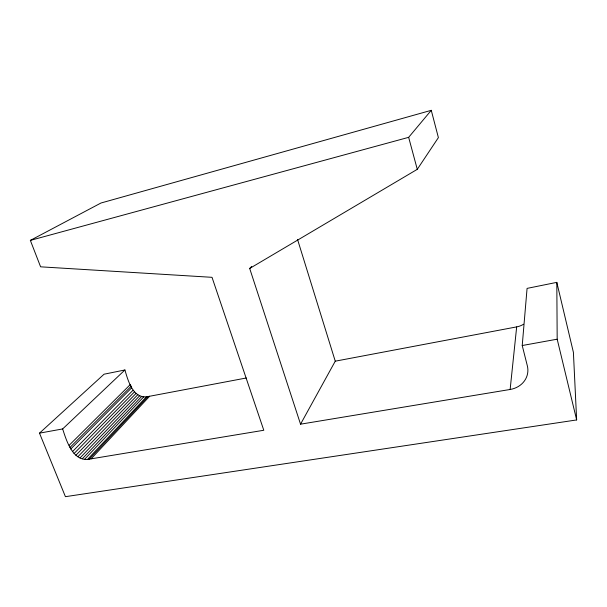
<?xml version="1.0" encoding="UTF-8"?>
<svg xmlns="http://www.w3.org/2000/svg" width="607" height="607" viewBox="0 0 607 607"><rect width="100%" height="100%" fill="white"/><g stroke="black" fill="none" stroke-linecap="round" stroke-linejoin="round"><path stroke-width="0.91" d="M251.693 266.458L249.689 268.461L300.548 424.179L510.138 389.474A22.8 20.236 9.5 0 0 527.331 365.786L522.225 345.527L527.073 288.393L556.809 282.361L573.403 352.356L576.65 419.938L65.427 496.678L39.493 433.148L104.07 374.2L124.913 369.974C128.259 381.469 133.548 400.612 149.61 396.265L91.111 458.846C73.318 463.467 66.649 441.312 62.658 428.937L124.913 369.974M510.138 389.474L516.671 326.892A19.439 17.686 4.8 0 0 523.583 324.214M300.548 424.179L335.254 361.18L297.536 239.439M249.689 268.461L417.275 169.33L438.391 137.614L431.266 110.322L100.974 203.011L30.35 240.387L40.601 266.822L212.018 277.323L263.795 430.264L91.111 458.846M30.35 240.387L408.655 137.334L431.266 110.322M89.047 459.34L147.759 396.75M87.476 459.453L146.348 396.879L246.29 377.994M84.601 459.302L143.783 396.803M82.317 458.763L141.757 396.371M80.063 457.906L139.762 395.643M77.893 456.737L137.85 394.641M75.86 455.296L136.067 393.382M74.008 453.611L134.451 391.902M72.377 451.714L133.039 390.233M70.708 449.051L131.613 387.873L130.353 384.497L69.19 445.257M69.942 447.488L130.968 386.484M335.254 361.18L516.671 326.892M39.493 433.148L62.658 428.937M522.225 345.527L557.18 339.184L556.809 282.361M408.655 137.334L417.275 169.33M557.18 339.184L576.65 419.938"/></g></svg>
